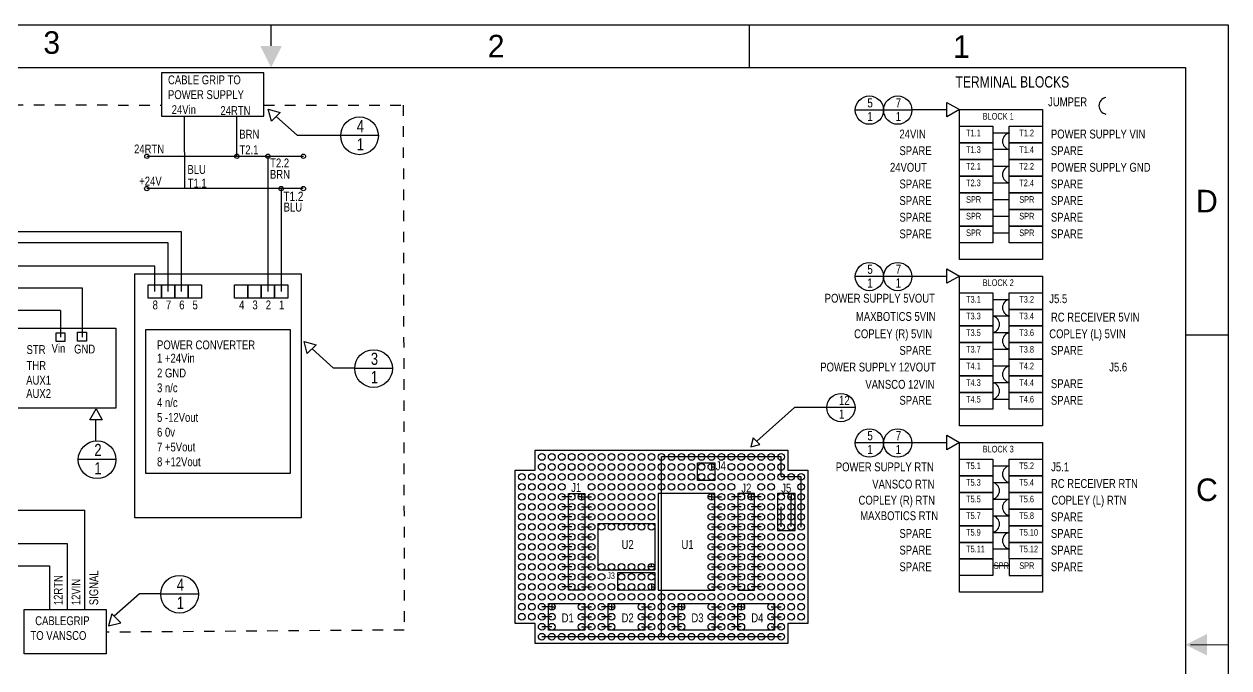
# Model space of a CAD drawing. Extents: x 0 to 432, y 0 to 280.
# Drawn here: x 160.3 to 431.9, y 134.5 to 279.5 of the extents above; entities that cross this region are included whole.
import ezdxf
from ezdxf.enums import TextEntityAlignment as Align

# ---------------------------------------------------------------- set-up
doc = ezdxf.new("R2010")
doc.units = 0
doc.header["$LTSCALE"] = 23.749
doc.linetypes.add('DOT', pattern=[0.2, 0.1, -0.1])
doc.layers.get('0').update_dxf_attribs({"linetype": 'CONTINUOUS', "lineweight": 30})
doc.styles.get("Standard").update_dxf_attribs({"font": 'txt', "width": 0.8})
doc.styles.add('TEXTSTYLE_1', font='txt')

# ---------------------------------------------------------------- blocks, each defined once
blk = doc.blocks.new('*U26')
blk.add_lwpolyline([(-1.5, 1.5), (1.5, 1.5), (1.5, -1.5), (-1.5, -1.5)], close=True)
blk = doc.blocks.new('*U27')
at = {"color": 0, "linetype": 'ByBlock', "lineweight": -2, "transparency": 16777216}
for p in [(0, 0), (3, 0), (6, 0), (9, 0)]:
    blk.add_blockref('*U26', p, dxfattribs=at)
blk = doc.blocks.new('*U28')
blk.add_lwpolyline([(-1.5, 1.5), (1.5, 1.5), (1.5, -1.5), (-1.5, -1.5)], close=True)
blk = doc.blocks.new('*U29')
at = {"color": 0, "linetype": 'ByBlock', "lineweight": -2, "transparency": 16777216}
for p in [(0, 0), (3, 0), (6, 0), (9, 0)]:
    blk.add_blockref('*U28', p, dxfattribs=at)

msp = doc.modelspace()

# ---------------------------------------------------------------- linework, layer by layer
at = {"color": 7, "linetype": 'Continuous'}
for p, q in [((0, 279.4), (431.8, 279.4)), ((323.85, 269.75), (323.85, 279.4)), ((431.8, 279.4), (431.8, 0)), ((9.65, 269.75), (422.15, 269.75)), ((422.15, 269.75), (422.15, 9.65)), ((422.15, 209.55), (431.8, 209.55))]:
    msp.add_line(p, q, dxfattribs=at)
at = {"linetype": 'DOT'}
for p, q in [((105.5, 261.51), (191.25, 261.27)), ((214.36, 261.24), (245.77, 261.25)), ((245.77, 261.25), (246, 143)), ((246, 143), (178.82, 142.5))]:
    msp.add_line(p, q, dxfattribs=at)
for p, q in [((196.53, 242.46), (196.43, 258.75)), ((208.27, 249.75), (208.27, 258.75)), ((221.96, 254.4), (217.15, 258.72)), ((347.69, 260.23), (354.07, 260.23)), ((354.07, 260.23), (360.45, 260.23)), ((360.54, 260.25), (368.3, 260.25)), ((231.56, 254.4), (221.96, 254.4)), ((231.67, 254.48), (240.17, 254.48)), ((378.67, 255.01), (382.42, 255.01)), ((382.42, 251.26), (378.67, 251.26)), ((187.98, 249.75), (223.27, 249.75)), ((215.27, 249.75), (215.27, 219.25)), ((378.67, 247.51), (382.42, 247.51)), ((223.25, 242.46), (187.96, 242.46)), ((218.27, 242.46), (218.27, 219.25)), ((378.67, 243.76), (382.42, 243.76)), ((378.67, 240.01), (382.42, 240.01)), ((378.67, 236.26), (382.42, 236.26)), ((195.77, 232.75), (144, 232.75)), ((195.77, 219.25), (195.77, 232.75)), ((378.67, 232.51), (382.42, 232.51)), ((192.77, 230.25), (134, 230.25)), ((192.77, 219.25), (192.77, 230.25)), ((189.77, 225), (154, 225)), ((189.77, 219.25), (189.77, 225)), ((360.54, 222.75), (368.3, 222.75)), ((347.69, 222.73), (354.07, 222.73)), ((354.07, 222.73), (360.45, 222.73)), ((173.5, 220), (144, 220)), ((378.67, 217.51), (382.42, 217.51)), ((168.5, 215), (134, 215)), ((378.67, 213.76), (382.42, 213.76)), ((378.67, 210.01), (382.42, 210.01)), ((230.04, 202.04), (225.23, 206.36)), ((378.67, 206.26), (382.42, 206.26)), ((234.84, 202.04), (230.04, 202.04)), ((234.84, 202.04), (243.34, 202.04)), ((378.67, 202.51), (382.42, 202.51)), ((378.67, 198.76), (382.42, 198.76)), ((333.99, 193.15), (325.52, 185.54)), ((341.19, 193.15), (333.99, 193.15)), ((341.27, 193.2), (347.65, 193.21)), ((378.67, 195.01), (382.42, 195.01)), ((347.69, 185.23), (354.07, 185.23)), ((354.07, 185.23), (360.45, 185.23)), ((360.54, 185.25), (368.3, 185.25)), ((172.5, 181.5), (181, 181.5)), ((315.25, 180.5), (315.25, 179)), ((315.25, 179.75), (316, 179.75)), ((378.67, 180.01), (382.42, 180.01)), ((378.67, 176.26), (382.42, 176.26)), ((286, 173), (285.25, 173)), ((286, 173.75), (286, 172.25)), ((315.25, 173), (314.5, 173)), ((315.25, 173.75), (315.25, 172.25)), ((323.5, 173), (324.25, 173)), ((324.25, 173.75), (324.25, 172.25)), ((332.5, 173), (333.25, 173)), ((333.25, 173.75), (333.25, 172.25)), ((378.67, 172.51), (382.42, 172.51)), ((119, 170), (174, 170)), ((174, 147.6), (174, 170)), ((378.67, 168.76), (382.42, 168.76)), ((378.67, 165.01), (382.42, 165.01)), ((154, 162.5), (170, 162.5)), ((170, 162.5), (170, 147.6)), ((378.67, 161.26), (382.42, 161.26)), ((301.75, 157.25), (301.75, 158)), ((144, 157.5), (166, 157.5)), ((166, 157.5), (166, 147.6)), ((302.5, 157.25), (301, 157.25)), ((378.67, 157.51), (382.42, 157.51)), ((301.75, 153.5), (301.75, 152)), ((301.75, 152.75), (302.5, 152.75)), ((186.28, 151.18), (180.64, 146.11)), ((191.08, 151.18), (186.28, 151.18)), ((191.08, 151.18), (199.59, 151.18)), ((279.25, 149), (279.25, 147.5)), ((279.25, 148.25), (280, 148.25)), ((292.75, 149), (292.75, 147.5)), ((292.75, 148.25), (293.5, 148.25)), ((308.5, 149), (308.5, 147.5)), ((308.5, 148.25), (309.25, 148.25)), ((322, 149), (322, 147.5)), ((322, 148.25), (322.75, 148.25))]:
    msp.add_line(p, q)
at = {"linetype": 'Continuous'}
for p, q in [((173.5, 209), (173.5, 220)), ((168.5, 215), (168.5, 209)), ((176.5, 185.5), (176.5, 190.38))]:
    msp.add_line(p, q, dxfattribs=at)
at = {"color": 1}
for p, q in [((275.5, 179), (275.5, 183.5)), ((275.5, 183.5), (332.5, 183.5)), ((332.5, 183.5), (332.5, 179)), ((271, 144.5), (271, 179)), ((271, 179), (275.5, 179)), ((332.5, 179), (337, 179)), ((337, 179), (337, 144.5)), ((275.5, 144.5), (271, 144.5)), ((275.5, 140), (275.5, 144.5)), ((337, 144.5), (332.5, 144.5)), ((332.5, 144.5), (332.5, 140)), ((332.5, 140), (275.5, 140))]:
    msp.add_line(p, q, dxfattribs=at)
at = {"color": 3}
for p, q in [((331, 182), (304, 182)), ((304, 141.5), (304, 182)), ((331, 177.58), (330.98, 182)), ((335.5, 177.5), (331, 177.5)), ((335.52, 166.17), (335.5, 177.5)), ((283.75, 173), (281.5, 173)), ((286, 173), (288.25, 173)), ((315.25, 173), (317.5, 173)), ((322, 173), (319.75, 173)), ((326.5, 173), (324.25, 173)), ((333.23, 170.83), (333.23, 173.08)), ((283.75, 170.75), (281.5, 170.75)), ((283.75, 168.5), (281.5, 168.5)), ((286, 170.75), (288.25, 170.75)), ((286, 168.5), (288.25, 168.5)), ((315.25, 170.75), (317.5, 170.75)), ((315.25, 168.5), (317.5, 168.5)), ((322, 170.75), (319.75, 170.75)), ((322, 168.5), (319.75, 168.5)), ((326.5, 170.75), (324.25, 170.75)), ((326.5, 168.5), (324.25, 168.5)), ((331, 166.25), (331, 170.75)), ((333.23, 168.58), (333.23, 170.83)), ((333.23, 166.33), (333.23, 168.58)), ((283.75, 166.25), (281.5, 166.25)), ((286, 166.25), (288.25, 166.25)), ((315.25, 166.25), (317.5, 166.25)), ((322, 166.25), (319.75, 166.25)), ((326.5, 166.25), (324.25, 166.25)), ((283.75, 164), (281.5, 164)), ((286, 164), (288.25, 164)), ((315.25, 164), (317.5, 164)), ((322, 164), (319.75, 164)), ((326.5, 164), (324.25, 164)), ((283.75, 161.75), (281.5, 161.75)), ((286, 161.75), (288.25, 161.75)), ((315.25, 161.75), (317.5, 161.75)), ((322, 161.75), (319.75, 161.75)), ((326.5, 161.75), (324.25, 161.75)), ((283.75, 159.5), (281.5, 159.5)), ((286, 159.5), (288.25, 159.5)), ((315.25, 159.5), (317.5, 159.5)), ((322, 159.5), (319.75, 159.5)), ((326.5, 159.5), (324.25, 159.5)), ((283.75, 157.25), (281.5, 157.25)), ((283.75, 155), (281.5, 155)), ((286, 157.25), (288.25, 157.25)), ((286, 155), (288.25, 155)), ((315.25, 157.25), (317.5, 157.25)), ((315.25, 155), (317.5, 155)), ((322, 157.25), (319.75, 157.25)), ((322, 155), (319.75, 155)), ((326.5, 157.25), (324.25, 157.25)), ((326.5, 155), (324.25, 155)), ((283.75, 152.75), (281.5, 152.75)), ((286, 152.75), (288.25, 152.75)), ((315.25, 152.75), (317.5, 152.75)), ((322, 152.75), (319.75, 152.75)), ((326.5, 152.75), (324.25, 152.75)), ((279.25, 148.25), (277, 148.25)), ((286, 148.25), (288.25, 148.25)), ((292.75, 148.25), (290.5, 148.25)), ((299.5, 148.25), (301.75, 148.25)), ((308.5, 148.25), (306.25, 148.25)), ((315.25, 148.25), (317.5, 148.25)), ((322, 148.25), (319.75, 148.25)), ((328.75, 148.25), (331, 148.25)), ((279.25, 146), (277, 146)), ((286, 146), (288.25, 146)), ((292.75, 146), (290.5, 146)), ((299.5, 146), (301.75, 146)), ((308.5, 146), (306.25, 146)), ((315.25, 146), (317.5, 146)), ((322, 146), (319.75, 146)), ((328.75, 146), (331, 146)), ((279.25, 143.75), (277, 143.75)), ((331, 141.5), (277, 141.5)), ((286, 143.75), (288.25, 143.75)), ((292.75, 143.75), (290.5, 143.75)), ((299.5, 143.75), (301.75, 143.75)), ((308.5, 143.75), (306.25, 143.75)), ((315.25, 143.75), (317.5, 143.75)), ((322, 143.75), (319.75, 143.75)), ((328.75, 143.75), (331, 143.75))]:
    msp.add_line(p, q, dxfattribs=at)
at = {"color": 7, "linetype": 'Continuous', "const_width": 0.254}
for points in [[(215.97, 279.4), (215.97, 274.57)], [(423.2, 139.66), (431.8, 139.66)]]:
    msp.add_lwpolyline(points, dxfattribs=at)
for points in [[(214.36, 268.55), (191.25, 268.55), (191.25, 258.75), (214.36, 258.75)], [(371.17, 260.26), (368.34, 258.62), (368.34, 261.89)], [(218.05, 259.63), (216.07, 257.64), (215.34, 260.35)], [(371.17, 260.26), (389.92, 260.26), (389.92, 226.51), (371.17, 226.51)], [(371.17, 256.51), (378.67, 256.51), (378.67, 252.76), (371.17, 252.76)], [(382.42, 256.51), (389.92, 256.51), (389.92, 252.76), (382.42, 252.76)], [(371.17, 252.76), (378.67, 252.76), (378.67, 249.01), (371.17, 249.01)], [(382.42, 252.76), (389.92, 252.76), (389.92, 249.01), (382.42, 249.01)], [(371.17, 249.01), (378.67, 249.01), (378.67, 245.26), (371.17, 245.26)], [(382.42, 249.01), (389.92, 249.01), (389.92, 245.26), (382.42, 245.26)], [(371.17, 245.26), (378.67, 245.26), (378.67, 241.51), (371.17, 241.51)], [(382.42, 245.26), (389.92, 245.26), (389.92, 241.51), (382.42, 241.51)], [(371.17, 241.51), (378.67, 241.51), (378.67, 237.76), (371.17, 237.76)], [(382.42, 241.51), (389.92, 241.51), (389.92, 237.76), (382.42, 237.76)], [(371.17, 237.76), (378.67, 237.76), (378.67, 234.01), (371.17, 234.01)], [(382.42, 237.76), (389.92, 237.76), (389.92, 234.01), (382.42, 234.01)], [(371.17, 234.01), (378.67, 234.01), (378.67, 230.26), (371.17, 230.26)], [(382.42, 234.01), (389.92, 234.01), (389.92, 230.26), (382.42, 230.26)], [(185.27, 223.25), (222.77, 223.25), (222.77, 168.25), (185.27, 168.25)], [(371.17, 222.76), (368.34, 221.12), (368.34, 224.39)], [(371.17, 222.76), (389.92, 222.76), (389.92, 189.01), (371.17, 189.01)], [(371.17, 219.01), (378.67, 219.01), (378.67, 215.26), (371.17, 215.26)], [(382.42, 219.01), (389.92, 219.01), (389.92, 215.26), (382.42, 215.26)], [(371.17, 215.26), (378.67, 215.26), (378.67, 211.51), (371.17, 211.51)], [(382.42, 215.26), (389.92, 215.26), (389.92, 211.51), (382.42, 211.51)], [(167.5, 210), (169.5, 210), (169.5, 208), (167.5, 208)], [(172.33, 210.08), (174.33, 210.08), (174.33, 208.08), (172.33, 208.08)], [(187.77, 210.75), (220.27, 210.75), (220.27, 178.25), (187.77, 178.25)], [(371.17, 211.51), (378.67, 211.51), (378.67, 207.76), (371.17, 207.76)], [(382.42, 211.51), (389.92, 211.51), (389.92, 207.76), (382.42, 207.76)], [(226.13, 207.28), (224.15, 205.28), (223.41, 207.99)], [(371.17, 207.76), (378.67, 207.76), (378.67, 204.01), (371.17, 204.01)], [(382.42, 207.76), (389.92, 207.76), (389.92, 204.01), (382.42, 204.01)], [(371.17, 204.01), (378.67, 204.01), (378.67, 200.26), (371.17, 200.26)], [(382.42, 204.01), (389.92, 204.01), (389.92, 200.26), (382.42, 200.26)], [(371.17, 200.26), (378.67, 200.26), (378.67, 196.51), (371.17, 196.51)], [(382.42, 200.26), (389.92, 200.26), (389.92, 196.51), (382.42, 196.51)], [(371.17, 196.51), (378.67, 196.51), (378.67, 192.76), (371.17, 192.76)], [(382.42, 196.51), (389.92, 196.51), (389.92, 192.76), (382.42, 192.76)], [(176.56, 192.81), (177.93, 190.36), (175.12, 190.4)], [(326.19, 184.81), (324.7, 186.31), (324.15, 184.27)], [(371.17, 185.26), (368.34, 183.62), (368.34, 186.89)], [(371.17, 185.26), (389.92, 185.26), (389.92, 151.51), (371.17, 151.51)], [(371.17, 181.51), (378.67, 181.51), (378.67, 177.76), (371.17, 177.76)], [(382.42, 181.51), (389.92, 181.51), (389.92, 177.76), (382.42, 177.76)], [(371.17, 177.76), (378.67, 177.76), (378.67, 174.01), (371.17, 174.01)], [(382.42, 177.76), (389.92, 177.76), (389.92, 174.01), (382.42, 174.01)], [(371.17, 174.01), (378.67, 174.01), (378.67, 170.26), (371.17, 170.26)], [(382.42, 174.01), (389.92, 174.01), (389.92, 170.26), (382.42, 170.26)], [(283, 173.75), (286.75, 173.75), (286.75, 152), (283, 152)], [(303.25, 152), (316, 152), (316, 173.75), (303.25, 173.75)], [(325, 173.75), (321.25, 173.75), (321.25, 152), (325, 152)], [(334.15, 173.75), (330.15, 173.75), (330.15, 165.43), (334.15, 165.43)], [(371.17, 170.26), (378.67, 170.26), (378.67, 166.51), (371.17, 166.51)], [(382.42, 170.26), (389.92, 170.26), (389.92, 166.51), (382.42, 166.51)], [(289.75, 156.5), (289.75, 167), (302.5, 167), (302.5, 156.5)], [(371.17, 166.51), (378.67, 166.51), (378.67, 162.76), (371.17, 162.76)], [(382.42, 166.51), (389.92, 166.51), (389.92, 162.76), (382.42, 162.76)], [(371.17, 162.76), (378.67, 162.76), (378.67, 159.01), (371.17, 159.01)], [(382.42, 162.76), (389.92, 162.76), (389.92, 159.01), (382.42, 159.01)], [(378.67, 155.26), (371.17, 155.26), (371.17, 159.01), (378.67, 159.01)], [(382.42, 155.26), (389.92, 155.26), (389.92, 159.01), (382.42, 159.01)], [(278.5, 149), (286.75, 149), (286.75, 143), (278.5, 143)], [(292, 149), (300.25, 149), (300.25, 143), (292, 143)], [(307.75, 149), (316, 149), (316, 143), (307.75, 143)], [(321.25, 149), (329.5, 149), (329.5, 143), (321.25, 143)], [(182.07, 144.62), (180.09, 146.62), (179.35, 143.91)]]:
    msp.add_lwpolyline(points, close=True)
at = {"linetype": 'Continuous'}
for points in [[(157.5, 211), (181, 211), (181, 193), (157.5, 193)], [(160.32, 147.6), (178.82, 147.6), (178.82, 137.6), (160.32, 137.6)]]:
    msp.add_lwpolyline(points, close=True, dxfattribs=at)
at = {"color": 7}
for points in [[(312.15, 180.68), (316, 180.68), (316, 176.71), (312.15, 176.68)], [(294.15, 155.93), (302.5, 155.93), (302.5, 152), (294.15, 151.93)]]:
    msp.add_lwpolyline(points, close=True, dxfattribs=at)
for centre, radius in [((350.88, 260.14), 3.19), ((357.26, 260.14), 3.19), ((235.92, 254.36), 4.25), ((187.98, 249.75), 0.5), ((208.27, 249.75), 0.5), ((215.27, 249.75), 0.5), ((223.27, 249.75), 0.5), ((187.96, 242.46), 0.5), ((187.96, 242.46), 0.5), ((218.25, 242.46), 0.5), ((223.25, 242.46), 0.5), ((350.88, 222.64), 3.19), ((357.26, 222.64), 3.19), ((239.09, 201.92), 4.25), ((344.46, 193.12), 3.19), ((350.88, 185.14), 3.19), ((357.26, 185.14), 3.19), ((176.75, 181.38), 4.25), ((283.75, 173), 0.75), ((283.75, 170.75), 0.75), ((286, 173), 0.75), ((286, 170.75), 0.75), ((315.25, 173), 0.75), ((315.25, 173), 0.75), ((315.25, 170.75), 0.75), ((315.25, 170.75), 0.75), ((322, 173), 0.75), ((322, 170.75), 0.75), ((324.25, 173), 0.75), ((324.25, 170.75), 0.75), ((331, 173), 0.75), ((331, 170.75), 0.75), ((333.25, 173), 0.75), ((333.25, 170.75), 0.75), ((283.75, 168.5), 0.75), ((286, 168.5), 0.75), ((315.25, 168.5), 0.75), ((315.25, 168.5), 0.75), ((322, 168.5), 0.75), ((324.25, 168.5), 0.75), ((331, 168.5), 0.75), ((333.25, 168.5), 0.75), ((283.75, 166.25), 0.75), ((286, 166.25), 0.75), ((290.5, 166.25), 0.75), ((290.5, 166.25), 0.75), ((292.75, 166.25), 0.75), ((292.75, 166.25), 0.75), ((295, 166.25), 0.75), ((295, 166.25), 0.75), ((297.25, 166.25), 0.75), ((297.25, 166.25), 0.75), ((299.5, 166.25), 0.75), ((299.5, 166.25), 0.75), ((301.75, 166.25), 0.75), ((301.75, 166.25), 0.75), ((315.25, 166.25), 0.75), ((315.25, 166.25), 0.75), ((322, 166.25), 0.75), ((324.25, 166.25), 0.75), ((331, 166.25), 0.75), ((333.25, 166.25), 0.75), ((283.75, 164), 0.75), ((286, 164), 0.75), ((315.25, 164), 0.75), ((315.25, 164), 0.75), ((322, 164), 0.75), ((324.25, 164), 0.75), ((283.75, 161.75), 0.75), ((286, 161.75), 0.75), ((315.25, 161.75), 0.75), ((315.25, 161.75), 0.75), ((322, 161.75), 0.75), ((324.25, 161.75), 0.75), ((283.75, 159.5), 0.75), ((283.75, 157.25), 0.75), ((286, 159.5), 0.75), ((286, 157.25), 0.75), ((290.5, 157.25), 0.75), ((290.5, 157.25), 0.75), ((292.75, 157.25), 0.75), ((292.75, 157.25), 0.75), ((295, 157.25), 0.75), ((295, 157.25), 0.75), ((297.25, 157.25), 0.75), ((297.25, 157.25), 0.75), ((299.5, 157.25), 0.75), ((299.5, 157.25), 0.75), ((301.75, 157.25), 0.75), ((301.75, 157.25), 0.75), ((315.25, 159.5), 0.75), ((315.25, 159.5), 0.75), ((315.25, 157.25), 0.75), ((315.25, 157.25), 0.75), ((322, 159.5), 0.75), ((322, 157.25), 0.75), ((324.25, 159.5), 0.75), ((324.25, 157.25), 0.75), ((195.34, 151.06), 4.25), ((283.75, 155), 0.75), ((286, 155), 0.75), ((315.25, 155), 0.75), ((315.25, 155), 0.75), ((322, 155), 0.75), ((324.25, 155), 0.75), ((283.75, 152.75), 0.75), ((286, 152.75), 0.75), ((315.25, 152.75), 0.75), ((315.25, 152.75), 0.75), ((322, 152.75), 0.75), ((324.25, 152.75), 0.75), ((279.25, 148.25), 0.75), ((279.25, 148.25), 0.75), ((279.25, 146), 0.75), ((279.25, 146), 0.75), ((286, 148.25), 0.75), ((286, 148.25), 0.75), ((286, 146), 0.75), ((286, 146), 0.75), ((292.75, 148.25), 0.75), ((292.75, 148.25), 0.75), ((292.75, 146), 0.75), ((292.75, 146), 0.75), ((299.5, 148.25), 0.75), ((299.5, 148.25), 0.75), ((299.5, 146), 0.75), ((299.5, 146), 0.75), ((308.5, 148.25), 0.75), ((308.5, 148.25), 0.75), ((308.5, 146), 0.75), ((308.5, 146), 0.75), ((315.25, 148.25), 0.75), ((315.25, 148.25), 0.75), ((315.25, 146), 0.75), ((315.25, 146), 0.75), ((322, 148.25), 0.75), ((322, 148.25), 0.75), ((322, 146), 0.75), ((322, 146), 0.75), ((328.75, 148.25), 0.75), ((328.75, 148.25), 0.75), ((328.75, 146), 0.75), ((328.75, 146), 0.75), ((279.25, 143.75), 0.75), ((279.25, 143.75), 0.75), ((286, 143.75), 0.75), ((286, 143.75), 0.75), ((292.75, 143.75), 0.75), ((292.75, 143.75), 0.75), ((299.5, 143.75), 0.75), ((299.5, 143.75), 0.75), ((308.5, 143.75), 0.75), ((308.5, 143.75), 0.75), ((315.25, 143.75), 0.75), ((315.25, 143.75), 0.75), ((322, 143.75), 0.75), ((322, 143.75), 0.75), ((328.75, 143.75), 0.75), ((328.75, 143.75), 0.75)]:
    msp.add_circle(centre, radius)
at = {"color": 1}
for centre in [(277, 182), (279.25, 182), (281.5, 182), (283.75, 182), (286, 182), (288.25, 182), (290.5, 182), (292.75, 182), (295, 182), (297.25, 182), (299.5, 182), (301.75, 182), (304, 182), (306.25, 182), (308.5, 182), (310.75, 182), (313, 182), (315.25, 182), (317.5, 182), (319.75, 182), (322, 182), (324.25, 182), (326.5, 182), (328.75, 182), (331, 182), (277, 179.75), (279.25, 179.75), (281.5, 179.75), (283.75, 179.75), (286, 179.75), (288.25, 179.75), (290.5, 179.75), (292.75, 179.75), (295, 179.75), (297.25, 179.75), (299.5, 179.75), (301.75, 179.75), (304, 179.75), (306.25, 179.75), (308.5, 179.75), (310.75, 179.75), (319.75, 179.75), (322, 179.75), (324.25, 179.75), (326.5, 179.75), (328.75, 179.75), (331, 179.75), (272.5, 177.5), (274.75, 177.5), (277, 177.5), (279.25, 177.5), (281.5, 177.5), (283.75, 177.5), (286, 177.5), (288.25, 177.5), (290.5, 177.5), (292.75, 177.5), (295, 177.5), (297.25, 177.5), (299.5, 177.5), (301.75, 177.5), (304, 177.5), (306.25, 177.5), (308.5, 177.5), (310.75, 177.5), (317.5, 177.5), (319.75, 177.5), (322, 177.5), (324.25, 177.5), (326.5, 177.5), (328.75, 177.5), (331, 177.5), (333.25, 177.5), (335.5, 177.5), (272.5, 175.25), (274.75, 175.25), (277, 175.25), (279.25, 175.25), (281.5, 175.25), (288.25, 175.25), (290.5, 175.25), (292.75, 175.25), (295, 175.25), (297.25, 175.25), (299.5, 175.25), (301.75, 175.25), (304, 175.25), (306.25, 175.25), (308.5, 175.25), (310.75, 175.25), (313, 175.25), (315.25, 175.25), (317.5, 175.25), (319.75, 175.25), (326.5, 175.25), (328.75, 175.25), (335.5, 175.25), (272.5, 173), (272.5, 170.75), (274.75, 173), (274.75, 170.75), (277, 173), (277, 170.75), (279.25, 173), (279.25, 170.75), (281.5, 173), (281.5, 170.75), (288.25, 173), (288.25, 170.75), (290.5, 173), (290.5, 170.75), (292.75, 173), (292.75, 170.75), (295, 173), (295, 170.75), (297.25, 173), (297.25, 170.75), (299.5, 173), (299.5, 170.75), (301.75, 173), (301.75, 170.75), (317.5, 173), (317.5, 170.75), (319.75, 173), (319.75, 170.75), (326.5, 173), (326.5, 170.75), (328.75, 173), (328.75, 170.75), (335.5, 173), (335.5, 170.75), (272.5, 168.5), (274.75, 168.5), (277, 168.5), (279.25, 168.5), (281.5, 168.5), (288.25, 168.5), (290.5, 168.5), (292.75, 168.5), (295, 168.5), (297.25, 168.5), (299.5, 168.5), (301.75, 168.5), (317.5, 168.5), (319.75, 168.5), (326.5, 168.5), (328.75, 168.5), (335.5, 168.5), (272.5, 166.25), (274.75, 166.25), (277, 166.25), (279.25, 166.25), (281.5, 166.25), (288.25, 166.25), (317.5, 166.25), (319.75, 166.25), (326.5, 166.25), (328.75, 166.25), (335.5, 166.25), (272.5, 164), (274.75, 164), (277, 164), (279.25, 164), (281.5, 164), (288.25, 164), (317.5, 164), (319.75, 164), (326.5, 164), (328.75, 164), (331, 164), (333.25, 164), (335.5, 164), (272.5, 161.75), (274.75, 161.75), (277, 161.75), (279.25, 161.75), (281.5, 161.75), (288.25, 161.75), (317.5, 161.75), (319.75, 161.75), (326.5, 161.75), (328.75, 161.75), (331, 161.75), (333.25, 161.75), (335.5, 161.75), (272.5, 159.5), (272.5, 157.25), (274.75, 159.5), (274.75, 157.25), (277, 159.5), (277, 157.25), (279.25, 159.5), (279.25, 157.25), (281.5, 159.5), (281.5, 157.25), (288.25, 159.5), (288.25, 157.25), (317.5, 159.5), (317.5, 157.25), (319.75, 159.5), (319.75, 157.25), (326.5, 159.5), (326.5, 157.25), (328.75, 159.5), (328.75, 157.25), (331, 159.5), (331, 157.25), (333.25, 159.5), (333.25, 157.25), (335.5, 159.5), (335.5, 157.25), (272.5, 155), (274.75, 155), (277, 155), (279.25, 155), (281.5, 155), (288.25, 155), (290.5, 155), (317.5, 155), (319.75, 155), (326.5, 155), (328.75, 155), (331, 155), (333.25, 155), (335.5, 155), (272.5, 152.75), (274.75, 152.75), (277, 152.75), (279.25, 152.75), (281.5, 152.75), (288.25, 152.75), (290.5, 152.75), (292.75, 152.75), (317.5, 152.75), (319.75, 152.75), (326.5, 152.75), (328.75, 152.75), (331, 152.75), (333.25, 152.75), (335.5, 152.75), (272.5, 150.5), (274.75, 150.5), (277, 150.5), (279.25, 150.5), (281.5, 150.5), (283.75, 150.5), (286, 150.5), (288.25, 150.5), (290.5, 150.5), (292.75, 150.5), (295, 150.5), (297.25, 150.5), (299.5, 150.5), (301.75, 150.5), (304, 150.5), (306.25, 150.5), (306.25, 150.5), (308.5, 150.5), (310.75, 150.5), (313, 150.5), (315.25, 150.5), (317.5, 150.5), (319.75, 150.5), (322, 150.5), (324.25, 150.5), (326.5, 150.5), (328.75, 150.5), (331, 150.5), (333.25, 150.5), (335.5, 150.5), (272.5, 148.25), (272.5, 146), (274.75, 148.25), (274.75, 146), (277, 148.25), (277, 146), (288.25, 148.25), (288.25, 146), (290.5, 148.25), (290.5, 146), (301.75, 148.25), (301.75, 146), (304, 148.25), (304, 146), (306.25, 148.25), (306.25, 146), (317.5, 148.25), (317.5, 146), (319.75, 148.25), (319.75, 146), (331, 148.25), (331, 146), (333.25, 148.25), (333.25, 146), (335.5, 148.25), (335.5, 146), (277, 143.75), (288.25, 143.75), (290.5, 143.75), (301.75, 143.75), (304, 143.75), (306.25, 143.75), (317.5, 143.75), (319.75, 143.75), (331, 143.75), (277, 141.5), (279.25, 141.5), (281.5, 141.5), (283.75, 141.5), (286, 141.5), (288.25, 141.5), (290.5, 141.5), (292.75, 141.5), (295, 141.5), (297.25, 141.5), (299.5, 141.5), (301.75, 141.5), (304, 141.5), (306.25, 141.5), (308.5, 141.5), (310.75, 141.5), (313, 141.5), (315.25, 141.5), (317.5, 141.5), (319.75, 141.5), (322, 141.5), (324.25, 141.5), (326.5, 141.5), (328.75, 141.5), (331, 141.5)]:
    msp.add_circle(centre, 0.75, dxfattribs=at)
at = {"color": 7}
for centre in [(313, 179.75), (315.25, 179.75), (313, 177.5), (315.25, 177.5), (295, 155), (297.25, 155), (299.5, 155), (301.75, 155), (295, 152.75), (297.25, 152.75), (299.5, 152.75), (301.75, 152.75)]:
    msp.add_circle(centre, 0.75, dxfattribs=at)
for centre, start, end in [((404.55, 261.13), 101.3099, 258.6901), ((382.8, 253.13), 101.3099, 258.6901), ((382.8, 245.63), 101.3099, 258.6901), ((382.8, 215.63), 101.3099, 258.6901), ((378.3, 211.88), 281.3099, 78.6901), ((382.8, 208.13), 101.3099, 258.6901), ((382.8, 200.63), 101.3099, 258.6901), ((378.3, 196.88), 281.3099, 78.6901), ((382.8, 178.13), 101.3099, 258.6901), ((378.3, 174.38), 281.3099, 78.6901), ((382.8, 170.63), 101.3099, 258.6901), ((378.3, 166.88), 281.3099, 78.6901), ((382.8, 163.13), 101.3099, 258.6901)]:
    msp.add_arc(centre, 1.91, start, end)
at = {"color": 7, "linetype": 'Continuous'}
for points in [[(215.97, 269.75), (213.56, 274.57), (218.38, 274.57)], [(426.97, 142.09), (426.97, 137.27), (422.15, 139.68)]]:
    msp.add_solid(points, dxfattribs=at)

# ---------------------------------------------------------------- block references
for name, p in [('*U27', (189.77, 219.25)), ('*U29', (209.27, 219.25))]:
    msp.add_blockref(name, p)

# ---------------------------------------------------------------- texts
at = {"color": 2, "linetype": 'Continuous', "style": 'TEXTSTYLE_1'}
for s, p in [('3', (166.53, 272.84)), ('2', (266.72, 272.04)), ('1', (371.62, 271.92)), ('D', (426.97, 237.11)), ('C', (426.97, 172.07))]:
    msp.add_text(s, height=5.08, dxfattribs=at).set_placement(p, align=Align.CENTER)
at = {"width": 0.8}
for s, height, p in [('5', 2.05, (350.42, 260.76)), ('7', 2.05, (356.8, 260.76)), ('1', 2.05, (350.42, 257.67)), ('1', 2.05, (356.8, 257.67)), ('4', 2.73, (235.31, 255.18)), ('1', 2.73, (235.31, 251.06)), ('5', 2.05, (350.42, 223.26)), ('7', 2.05, (356.8, 223.26)), ('1', 2.05, (350.42, 220.17)), ('1', 2.05, (356.8, 220.17)), ('3', 2.73, (238.48, 202.75)), ('1', 2.73, (238.48, 198.62)), ('12', 2.047, (344, 193.73)), ('1', 2.05, (344, 190.64)), ('5', 2.05, (350.42, 185.76)), ('7', 2.05, (356.8, 185.76)), ('2', 2.73, (176.14, 182.21)), ('1', 2.05, (350.42, 182.67)), ('1', 2.05, (356.8, 182.67)), ('1', 2.73, (176.14, 178.08)), ('4', 2.73, (194.73, 151.88)), ('1', 2.73, (194.73, 147.76))]:
    msp.add_text(s, height=height, dxfattribs=at).set_placement(p)
at = {"attachment_point": 1}
for s, width, gutter_width, heights, insert, char_height in [('CABLE GRIP TO POWER SUPPLY', 20.8136, 1, [5.65], (192.74, 267.97), 2), ('TERMINAL BLOCKS', 36.4932, 1, [3.29], (370.29, 267.78), 2.5513), ('24Vin', 6, 1, [0], (193.57, 261.25), 2), ('24RTN', 5, 1, [0], (204.56, 261.05), 2), ('JUMPER', 3.5, 1, [0], (391.17, 263.01), 2), ('BLOCK 1', 9.6405, 1, [0], (376.42, 259.51), 1.5), ('BRN', 3, 1, [0], (208.82, 255.71), 2), ('\\pi2.9786;24VIN', 10.4453, 1, [1.11], (354.67, 255.76), 2), ('T1.1', 3, 1, [0], (372.67, 255.76), 1.5), ('T1.2', 3, 1, [0], (384.67, 255.76), 1.5), ('POWER SUPPLY VIN', 26.3134, 1, [2.89], (391.8, 255.76), 2), ('24RTN', 5, 1, [0], (185.09, 252.39), 2), ('T2.1', 2.5, 1, [0], (208.86, 252.22), 2), ('\\pi2.9786;SPARE', 10.4453, 1, [1.11], (354.67, 252.01), 2), ('T1.3', 3, 1, [0], (372.67, 252.01), 1.5), ('T1.4', 3, 1, [0], (384.67, 252.01), 1.5), ('SPARE', 12.5, 1, [0], (391.8, 252.01), 2), ('BLU', 3, 1, [0], (197.12, 247.78), 2), ('T2.2', 2.5, 1, [0], (215.77, 249.25), 2), ('\\pi0.84531;24VOUT', 10.4453, 1, [1.11], (354.67, 248.26), 2), ('T2.1', 3, 1, [0], (372.67, 248.26), 1.5), ('T2.2', 3, 1, [0], (384.67, 248.26), 1.5), ('POWER SUPPLY GND', 26.4404, 1, [1.94], (391.8, 248.26), 2), ('+24V', 5, 1, [0], (186.26, 245.16), 2), ('T1.1', 3.5, 1, [0], (197.17, 244.68), 2), ('BRN', 3, 1, [0], (215.72, 246.68), 2), ('\\pi2.9786;SPARE', 10.4453, 1, [1.11], (354.67, 244.51), 2), ('T2.3', 3, 1, [0], (372.67, 244.51), 1.5), ('T2.4', 3, 1, [0], (384.67, 244.51), 1.5), ('SPARE', 12.5, 1, [0], (391.8, 244.51), 2), ('T1.2', 5.5, 1, [0], (218.75, 241.78), 2.108), ('BLU', 3, 1, [0], (218.82, 239.3), 2), ('\\pi2.9786;SPARE', 10.4453, 1, [1.11], (354.67, 240.76), 2), ('SPR', 3, 1, [0], (372.67, 240.76), 1.5), ('SPR', 3, 1, [0], (384.67, 240.76), 1.5), ('SPARE', 12.5, 1, [0], (391.8, 240.76), 2), ('\\pi2.9786;SPARE', 10.4453, 1, [1.11], (354.67, 237.01), 2), ('SPR', 3, 1, [0], (372.67, 237.01), 1.5), ('SPR', 3, 1, [0], (384.67, 237.01), 1.5), ('SPARE', 12.5, 1, [0], (391.8, 237.01), 2), ('\\pi2.9786;SPARE', 10.4453, 1, [1.11], (354.67, 233.26), 2), ('SPR', 3, 1, [0], (372.67, 233.26), 1.5), ('SPR', 3, 1, [0], (384.67, 233.26), 1.5), ('SPARE', 12.5, 1, [0], (391.8, 233.26), 2), ('BLOCK 2', 8.907, 1, [0], (376.42, 222.01), 1.5), ('POWER SUPPLY 5VOUT', 30.2739, 1, [3.69], (340.8, 218.76), 2), ('T3.1', 3, 1, [0], (372.67, 218.26), 1.5), ('T3.2', 3, 1, [0], (384.67, 218.26), 1.5), ('\\pi1.4742;J5.5', 6.2742, 1, [1.67], (389.96, 218.66), 2), ('8', 2, 1, [0], (189.27, 217.25), 2), ('7', 1, 1, [0], (192.27, 217.25), 2), ('6', 2, 1, [0], (195.27, 217.25), 2), ('5', 1, 1, [0], (198.27, 217.25), 2), ('4', 1.5, 1, [0], (208.77, 217.25), 2), ('3', 1.5, 1, [0], (211.77, 217.25), 2), ('2', 1.5, 1, [0], (214.77, 217.25), 2), ('1', 1.5, 1, [0], (217.77, 217.25), 2), ('\\pi0.11196;MAXBOTICS 5VIN', 21.4453, 1, [1.11], (347.73, 214.65), 2), ('T3.3', 3, 1, [0], (372.67, 214.51), 1.5), ('T3.4', 6.4296, 1, [1.37], (384.67, 214.51), 1.5), ('RC RECEIVER 5VIN', 26.9708, 1, [2.14], (391.8, 214.51), 2), ('\\pi0.7531;COPLEY (R) 5VIN', 23.1531, 1, [0.936], (346.67, 210.76), 2), ('T3.5', 3, 1, [0], (372.67, 210.76), 1.5), ('T3.6', 3, 1, [0], (384.67, 210.76), 1.5), ('\\pi0.7531;COPLEY (L) 5VIN', 23.1531, 1, [0.936], (390.67, 210.76), 2), ('STR', 5, 1, [0], (160.85, 207.19), 2), ('Vin', 4, 1, [0], (166.49, 207.48), 2), ('GND', 3, 1, [0], (171.56, 207.31), 2), ('POWER CONVERTER', 28.2036, 1, [6.53], (190.27, 208.25), 2), ('\\pi2.9786;SPARE', 10.4453, 1, [1.11], (354.67, 207.01), 2), ('T3.7', 3, 1, [0], (372.67, 207.01), 1.5), ('T3.8', 3, 1, [0], (384.67, 207.01), 1.5), ('SPARE', 12.5, 1, [0], (391.8, 207.01), 2), ('\\pi-6,l8,t8;1 +24Vin\\P2 GND\\P3 n/c\\P4 n/c\\P5 -12Vout\\P6 0v\\P7 +5Vout\\P8 +12Vout', 26.2079, 1, [26.02], (188.27, 205.25), 2), ('THR', 7, 1, [0], (160.85, 203.61), 2), ('POWER SUPPLY 12VOUT', 30.5712, 1, [3.06], (339.8, 203.26), 2), ('T4.1', 3, 1, [0], (372.67, 203.26), 1.5), ('T4.2', 3, 1, [0], (384.67, 203.26), 1.5), ('AUX1', 7.5, 1, [0], (160.77, 200.28), 2), ('\\pi0.28691;VANSCO 12VIN', 18.9536, 1, [1.11], (349.68, 199.36), 2), ('T4.3', 4.6042, 1, [1.12], (372.67, 199.51), 1.5), ('T4.4', 3, 1, [0], (384.67, 199.51), 1.5), ('SPARE', 12.5, 1, [0], (391.8, 199.51), 2), ('AUX2', 5, 1, [0], (160.77, 197.28), 2), ('\\pi2.9786;SPARE', 10.4453, 1, [1.11], (354.67, 195.76), 2), ('T4.5', 3, 1, [0], (372.67, 195.76), 1.5), ('T4.6', 3, 1, [0], (384.67, 195.76), 1.5), ('SPARE', 12.5, 1, [0], (391.8, 195.76), 2), ('J4', 1.5, 1, [0], (316.25, 181), 2), ('POWER SUPPLY RTN', 26.2539, 0.641, [1.54], (343.3, 180.76), 2), ('T5.1', 3, 1, [0], (372.67, 180.76), 1.5), ('T5.2', 3, 1, [0], (384.67, 180.76), 1.5), ('\\pi6.1786;J5.1', 10.4453, 1, [1.11], (385.67, 180.76), 2), ('\\pi0.61879;VANSCO RTN', 16.6188, 1, [1.11], (350.9, 176.89), 2), ('T5.3', 3, 1, [0], (372.67, 177.01), 1.5), ('T5.4', 3, 1, [0], (384.67, 177.01), 1.5), ('RC RECEIVER RTN', 23.7729, 1, [0], (391.8, 177.01), 2), ('J1', 2, 1, [0], (283.64, 176.11), 2), ('J2', 1.5, 1, [0], (322, 176), 2), ('J5', 1, 1, [0], (331, 176), 2), ('\\pi0.23525;COPLEY (R) RTN', 21.0352, 1, [1.83], (348.19, 173.26), 2), ('T5.5', 3, 1, [0], (372.67, 173.26), 1.5), ('T5.6', 3, 1, [0], (384.67, 173.26), 1.5), ('\\pi0.23525;COPLEY (L) RTN', 21.0352, 1, [1.83], (391.69, 173.26), 2), ('MAXBOTICS RTN', 20.7475, 1, [0], (348.8, 169.76), 2), ('T5.7', 3, 1, [0], (372.67, 169.51), 1.5), ('T5.8', 3, 1, [0], (384.67, 169.51), 1.5), ('SPARE', 12.5, 1, [0], (391.8, 169.51), 2), ('\\pi2.9786;SPARE', 10.4453, 1, [1.11], (354.67, 165.76), 2), ('T5.9', 3, 1, [0], (372.67, 165.76), 1.5), ('T5.10', 3, 1, [0], (384.67, 165.76), 1.5), ('SPARE', 12.5, 1, [0], (391.8, 165.76), 2), ('U2', 5.5, 1, [0], (295, 163.25), 2), ('U1', 3.5, 1, [0], (308.5, 163.25), 2), ('\\pi2.9786;SPARE', 10.4453, 1, [1.11], (354.67, 162.01), 2), ('T5.11', 3, 1, [0], (372.67, 162.01), 1.5), ('T5.12', 3, 1, [0], (384.67, 162.01), 1.5), ('SPARE', 12.5, 1, [0], (391.8, 162.01), 2), ('\\pi2.9786;SPARE', 10.4453, 1, [1.11], (354.67, 158.26), 2), ('SPR', 3, 1, [0], (384.67, 158.26), 1.5), ('SPARE', 12.5, 1, [0], (391.8, 158.26), 2), ('J3', 1, 1, [0], (291.75, 156), 1.5), ('D1', 2, 1, [0], (281.5, 146.75), 2), ('D2', 2, 1, [0], (295, 146.75), 2), ('D3', 2, 1, [0], (310.75, 146.75), 2), ('D4', 2, 1, [0], (324.25, 146.75), 2), ('\\pi1.8904;CABLEGRIP \\P\\pi0.82375;TO VANSCO', 15.2238, 1, [0], (160.91, 146.1), 2)]:
    msp.add_mtext_dynamic_manual_height_columns(s, width=width, gutter_width=gutter_width, heights=heights, dxfattribs=dict(at, insert=insert, char_height=char_height))
note = msp.add_mtext_dynamic_manual_height_columns('\\pi8.1119;J5.6\\P\\pi12.912;', width=12.9119, gutter_width=1, heights=[1.15, 0], dxfattribs=dict(insert=(382.92, 203.26), char_height=2, attachment_point=1))
note = msp.add_mtext_dynamic_manual_height_columns('BLOCK ', width=7.5117, gutter_width=1, heights=[2.95, 0], dxfattribs=dict(insert=(376.42, 184.51), char_height=1.5, attachment_point=1))
for column, words in zip(note.columns.linked_columns, ['3']):
    column.text = words
note = msp.add_mtext_dynamic_manual_height_columns('SPR\\P', width=5.2457, gutter_width=1, heights=[1.35, 0], dxfattribs=dict(insert=(372.67, 158.26), char_height=1.5, attachment_point=1))
at = {"char_height": 2, "attachment_point": 1, "rotation": 90}
for s, insert in [('12RTN', (167, 148.6)), ('SIGNAL', (175, 148.6)), ('12VIN', (171, 148.6))]:
    msp.add_mtext_dynamic_manual_height_columns(s, width=8.5, gutter_width=1, heights=[0], dxfattribs=dict(at, insert=insert))

doc.saveas('drawing.dxf')
